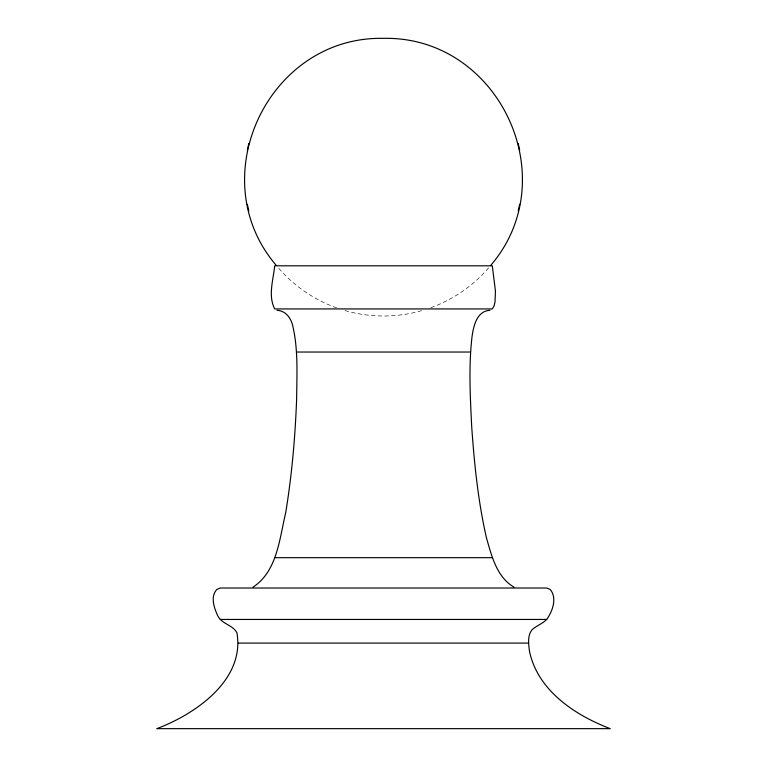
<?xml version="1.0" encoding="UTF-8"?>
<svg xmlns="http://www.w3.org/2000/svg" width="767" height="767" viewBox="0 0 767 767"><rect width="100%" height="100%" fill="white"/><g stroke="black" fill="none" stroke-linecap="round" stroke-linejoin="round"><path stroke-width="0.58" stroke-dasharray="3.83 2.88" d="M488.608 267.846C473.086 285.976 452.722 299.839 430.277 307.903M421.62 310.645C396.146 318.046 368.563 317.739 343.194 310.041M336.723 307.903C314.278 299.839 293.914 285.976 278.392 267.846"/><path stroke-width="1.15" d="M489.921 310.319C476.815 311.018 473.632 325.793 472.079 336.262C468.532 366.233 470.219 396.51 471.695 426.557C474.284 463.814 478.109 501.11 486.383 537.581C491.561 555.605 496.565 576.976 514.005 587.148M490.832 265.267C565.682 177.848 498.531 35.982 383.5 38.35C268.469 35.982 201.318 177.848 276.168 265.267M247.319 150.102L248.815 143.477M518.185 210.915L519.681 204.281M252.995 587.148C277.28 571.348 279.456 538.645 285.65 512.96C291.911 475.089 295.209 436.797 296.656 398.447C296.848 374.066 298.344 349.196 292.611 325.275C290.779 317.691 285.42 310.74 277.079 310.319M546.708 619.448C552.537 611.27 557.388 598.135 550.236 589.497L546.708 588.011L220.33 588.011L216.764 589.497C210.187 596.793 214.127 607.838 217.684 615.671C221.558 624.089 232.756 624.769 236.917 632.756C245.162 680.051 195.23 714.202 156.823 728.65L610.177 728.65C574.924 715.122 537.581 690.549 529.451 651.058C528.588 643.992 527.265 635.718 532.058 629.707C536.497 625.68 542.442 623.801 546.708 619.448L220.33 619.448M296.474 352.034L470.526 352.034M274.72 557.676L492.28 557.676M238.46 643.091L528.54 643.091M518.185 143.458L519.681 150.111M247.319 204.281L248.815 210.915M495.444 291.057L495.012 302.045L493.986 306.138L492.299 308.928L274.72 308.928C267.856 295.813 273.33 279.725 274.701 265.813L492.299 265.813L495.444 291.057"/></g></svg>
